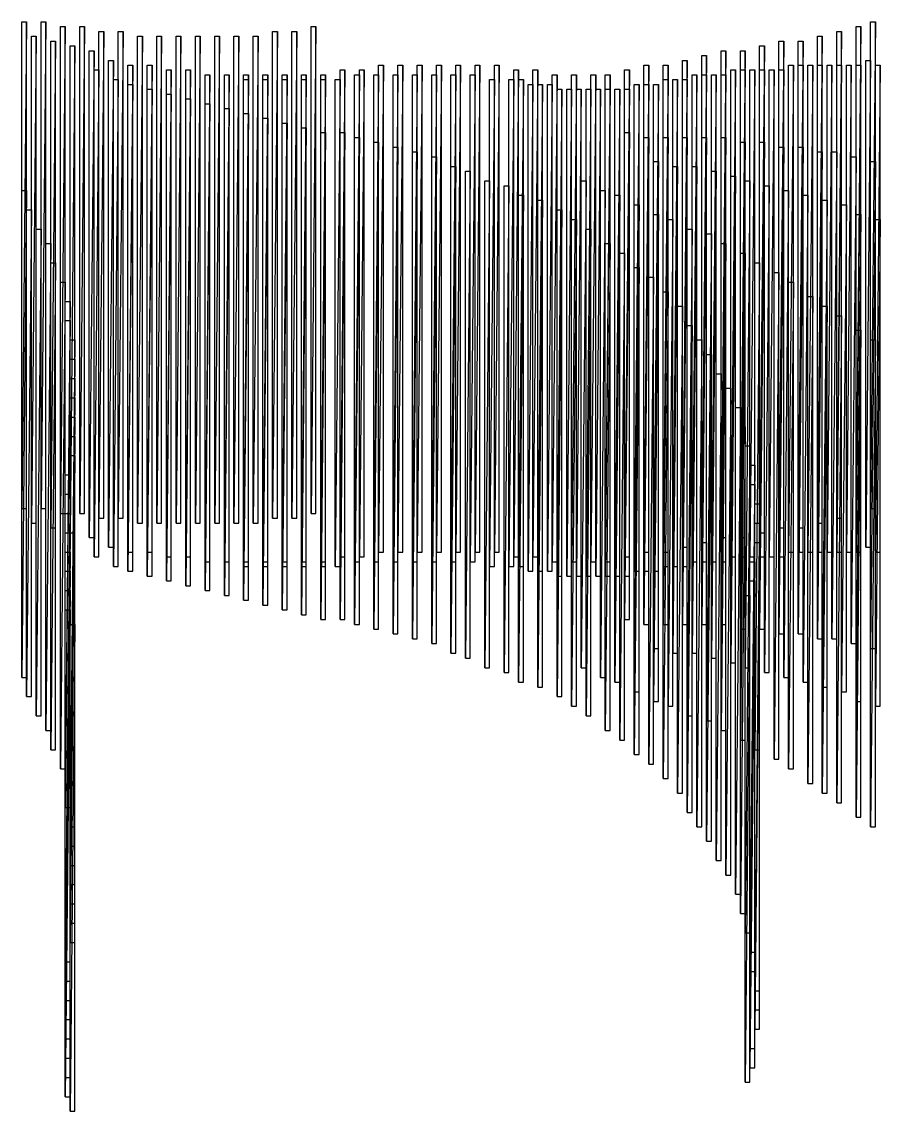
# Model space of a CAD drawing. Header units: metres. Extents: x -172 to 779, y -182 to 937.
# Drawn here: x 299 to 477, y 612 to 838 of the extents above; entities that cross this region are included whole.
import ezdxf

# ---------------------------------------------------------------- set-up
doc = ezdxf.new("R2010")
doc.units = ezdxf.units.M

msp = doc.modelspace()

# ---------------------------------------------------------------- linework, layer by layer
for points in [[(299, 737), (300, 737), (300, 838), (300.0001, 838.0001, 0.0001)], [(300, 838), (299, 737), (299, 838), (299.0001, 838.0001, 0.0001)], [(303, 737), (304, 737), (304, 838), (304.0001, 838.0001, 0.0001)], [(304, 838), (303, 737), (303, 838), (303.0001, 838.0001, 0.0001)], [(307, 736), (308, 736), (308, 837), (308.0001, 837.0001, 0.0001)], [(308, 837), (307, 736), (307, 837), (307.0001, 837.0001, 0.0001)], [(311, 736), (312, 736), (312, 837), (312.0001, 837.0001, 0.0001)], [(312, 837), (311, 736), (311, 837), (311.0001, 837.0001, 0.0001)], [(359, 736), (360, 736), (360, 837), (360.0001, 837.0001, 0.0001)], [(360, 837), (359, 736), (359, 837), (359.0001, 837.0001, 0.0001)], [(472, 736), (473, 736), (473, 837), (473.0001, 837.0001, 0.0001)], [(473, 837), (472, 736), (472, 837), (472.0001, 837.0001, 0.0001)], [(475, 737), (476, 737), (476, 838), (476.0001, 838.0001, 0.0001)], [(476, 838), (475, 737), (475, 838), (475.0001, 838.0001, 0.0001)], [(301, 734), (302, 734), (302, 835), (302.0001, 835.0001, 0.0001)], [(302, 835), (301, 734), (301, 835), (301.0001, 835.0001, 0.0001)], [(305, 733), (306, 733), (306, 834), (306.0001, 834.0001, 0.0001)], [(306, 834), (305, 733), (305, 834), (305.0001, 834.0001, 0.0001)], [(315, 735), (316, 735), (316, 836), (316.0001, 836.0001, 0.0001)], [(316, 836), (315, 735), (315, 836), (315.0001, 836.0001, 0.0001)], [(319, 735), (320, 735), (320, 836), (320.0001, 836.0001, 0.0001)], [(320, 836), (319, 735), (319, 836), (319.0001, 836.0001, 0.0001)], [(323, 734), (324, 734), (324, 835), (324.0001, 835.0001, 0.0001)], [(324, 835), (323, 734), (323, 835), (323.0001, 835.0001, 0.0001)], [(327, 734), (328, 734), (328, 835), (328.0001, 835.0001, 0.0001)], [(328, 835), (327, 734), (327, 835), (327.0001, 835.0001, 0.0001)], [(331, 734), (332, 734), (332, 835), (332.0001, 835.0001, 0.0001)], [(332, 835), (331, 734), (331, 835), (331.0001, 835.0001, 0.0001)], [(335, 734), (336, 734), (336, 835), (336.0001, 835.0001, 0.0001)], [(336, 835), (335, 734), (335, 835), (335.0001, 835.0001, 0.0001)], [(339, 734), (340, 734), (340, 835), (340.0001, 835.0001, 0.0001)], [(340, 835), (339, 734), (339, 835), (339.0001, 835.0001, 0.0001)], [(343, 734), (344, 734), (344, 835), (344.0001, 835.0001, 0.0001)], [(344, 835), (343, 734), (343, 835), (343.0001, 835.0001, 0.0001)], [(347, 734), (348, 734), (348, 835), (348.0001, 835.0001, 0.0001)], [(348, 835), (347, 734), (347, 835), (347.0001, 835.0001, 0.0001)], [(351, 735), (352, 735), (352, 836), (352.0001, 836.0001, 0.0001)], [(352, 836), (351, 735), (351, 836), (351.0001, 836.0001, 0.0001)], [(355, 735), (356, 735), (356, 836), (356.0001, 836.0001, 0.0001)], [(356, 836), (355, 735), (355, 836), (355.0001, 836.0001, 0.0001)], [(456, 733), (457, 733), (457, 834), (457.0001, 834.0001, 0.0001)], [(457, 834), (456, 733), (456, 834), (456.0001, 834.0001, 0.0001)], [(460, 733), (461, 733), (461, 834), (461.0001, 834.0001, 0.0001)], [(461, 834), (460, 733), (460, 834), (460.0001, 834.0001, 0.0001)], [(464, 734), (465, 734), (465, 835), (465.0001, 835.0001, 0.0001)], [(465, 835), (464, 734), (464, 835), (464.0001, 835.0001, 0.0001)], [(468, 735), (469, 735), (469, 836), (469.0001, 836.0001, 0.0001)], [(469, 836), (468, 735), (468, 836), (468.0001, 836.0001, 0.0001)], [(309, 732), (310, 732), (310, 833), (310.0001, 833.0001, 0.0001)], [(310, 833), (309, 732), (309, 833), (309.0001, 833.0001, 0.0001)], [(313, 731), (314, 731), (314, 832), (314.0001, 832.0001, 0.0001)], [(314, 832), (313, 731), (313, 832), (313.0001, 832.0001, 0.0001)], [(444, 731), (445, 731), (445, 832), (445.0001, 832.0001, 0.0001)], [(445, 832), (444, 731), (444, 832), (444.0001, 832.0001, 0.0001)], [(448, 731), (449, 731), (449, 832), (449.0001, 832.0001, 0.0001)], [(449, 832), (448, 731), (448, 832), (448.0001, 832.0001, 0.0001)], [(452, 732), (453, 732), (453, 833), (453.0001, 833.0001, 0.0001)], [(453, 833), (452, 732), (452, 833), (452.0001, 833.0001, 0.0001)], [(317, 729), (318, 729), (318, 830), (318.0001, 830.0001, 0.0001)], [(318, 830), (317, 729), (317, 830), (317.0001, 830.0001, 0.0001)], [(436, 729), (437, 729), (437, 830), (437.0001, 830.0001, 0.0001)], [(437, 830), (436, 729), (436, 830), (436.0001, 830.0001, 0.0001)], [(440, 730), (441, 730), (441, 831), (441.0001, 831.0001, 0.0001)], [(441, 831), (440, 730), (440, 831), (440.0001, 831.0001, 0.0001)], [(474, 729), (475, 729), (475, 830), (475.0001, 830.0001, 0.0001)], [(475, 830), (474, 729), (474, 830), (474.0001, 830.0001, 0.0001)], [(314, 727), (315, 727), (315, 828), (315.0001, 828.0001, 0.0001)], [(315, 828), (314, 727), (314, 828), (314.0001, 828.0001, 0.0001)], [(321, 728), (322, 728), (322, 829), (322.0001, 829.0001, 0.0001)], [(322, 829), (321, 728), (321, 829), (321.0001, 829.0001, 0.0001)], [(325, 728), (326, 728), (326, 829), (326.0001, 829.0001, 0.0001)], [(326, 829), (325, 728), (325, 829), (325.0001, 829.0001, 0.0001)], [(329, 727), (330, 727), (330, 828), (330.0001, 828.0001, 0.0001)], [(330, 828), (329, 727), (329, 828), (329.0001, 828.0001, 0.0001)], [(333, 727), (334, 727), (334, 828), (334.0001, 828.0001, 0.0001)], [(334, 828), (333, 727), (333, 828), (333.0001, 828.0001, 0.0001)], [(365, 727), (366, 727), (366, 828), (366.0001, 828.0001, 0.0001)], [(366, 828), (365, 727), (365, 828), (365.0001, 828.0001, 0.0001)], [(369, 727), (370, 727), (370, 828), (370.0001, 828.0001, 0.0001)], [(370, 828), (369, 727), (369, 828), (369.0001, 828.0001, 0.0001)], [(373, 728), (374, 728), (374, 829), (374.0001, 829.0001, 0.0001)], [(374, 829), (373, 728), (373, 829), (373.0001, 829.0001, 0.0001)], [(377, 728), (378, 728), (378, 829), (378.0001, 829.0001, 0.0001)], [(378, 829), (377, 728), (377, 829), (377.0001, 829.0001, 0.0001)], [(381, 728), (382, 728), (382, 829), (382.0001, 829.0001, 0.0001)], [(382, 829), (381, 728), (381, 829), (381.0001, 829.0001, 0.0001)], [(385, 728), (386, 728), (386, 829), (386.0001, 829.0001, 0.0001)], [(386, 829), (385, 728), (385, 829), (385.0001, 829.0001, 0.0001)], [(389, 728), (390, 728), (390, 829), (390.0001, 829.0001, 0.0001)], [(390, 829), (389, 728), (389, 829), (389.0001, 829.0001, 0.0001)], [(393, 728), (394, 728), (394, 829), (394.0001, 829.0001, 0.0001)], [(394, 829), (393, 728), (393, 829), (393.0001, 829.0001, 0.0001)], [(397, 728), (398, 728), (398, 829), (398.0001, 829.0001, 0.0001)], [(398, 829), (397, 728), (397, 829), (397.0001, 829.0001, 0.0001)], [(401, 727), (402, 727), (402, 828), (402.0001, 828.0001, 0.0001)], [(402, 828), (401, 727), (401, 828), (401.0001, 828.0001, 0.0001)], [(405, 727), (406, 727), (406, 828), (406.0001, 828.0001, 0.0001)], [(406, 828), (405, 727), (405, 828), (405.0001, 828.0001, 0.0001)], [(424, 727), (425, 727), (425, 828), (425.0001, 828.0001, 0.0001)], [(425, 828), (424, 727), (424, 828), (424.0001, 828.0001, 0.0001)], [(428, 728), (429, 728), (429, 829), (429.0001, 829.0001, 0.0001)], [(429, 829), (428, 728), (428, 829), (428.0001, 829.0001, 0.0001)], [(432, 728), (433, 728), (433, 829), (433.0001, 829.0001, 0.0001)], [(433, 829), (432, 728), (432, 829), (432.0001, 829.0001, 0.0001)], [(446, 727), (447, 727), (447, 828), (447.0001, 828.0001, 0.0001)], [(447, 828), (446, 727), (446, 828), (446.0001, 828.0001, 0.0001)], [(448, 727), (449, 727), (449, 828), (449.0001, 828.0001, 0.0001)], [(449, 828), (448, 727), (448, 828), (448.0001, 828.0001, 0.0001)], [(450, 727), (451, 727), (451, 828), (451.0001, 828.0001, 0.0001)], [(451, 828), (450, 727), (450, 828), (450.0001, 828.0001, 0.0001)], [(452, 727), (453, 727), (453, 828), (453.0001, 828.0001, 0.0001)], [(453, 828), (452, 727), (452, 828), (452.0001, 828.0001, 0.0001)], [(454, 727), (455, 727), (455, 828), (455.0001, 828.0001, 0.0001)], [(455, 828), (454, 727), (454, 828), (454.0001, 828.0001, 0.0001)], [(456, 727), (457, 727), (457, 828), (457.0001, 828.0001, 0.0001)], [(457, 828), (456, 727), (456, 828), (456.0001, 828.0001, 0.0001)], [(458, 728), (459, 728), (459, 829), (459.0001, 829.0001, 0.0001)], [(459, 829), (458, 728), (458, 829), (458.0001, 829.0001, 0.0001)], [(460, 728), (461, 728), (461, 829), (461.0001, 829.0001, 0.0001)], [(461, 829), (460, 728), (460, 829), (460.0001, 829.0001, 0.0001)], [(462, 728), (463, 728), (463, 829), (463.0001, 829.0001, 0.0001)], [(463, 829), (462, 728), (462, 829), (462.0001, 829.0001, 0.0001)], [(464, 728), (465, 728), (465, 829), (465.0001, 829.0001, 0.0001)], [(465, 829), (464, 728), (464, 829), (464.0001, 829.0001, 0.0001)], [(466, 728), (467, 728), (467, 829), (467.0001, 829.0001, 0.0001)], [(467, 829), (466, 728), (466, 829), (466.0001, 829.0001, 0.0001)], [(468, 728), (469, 728), (469, 829), (469.0001, 829.0001, 0.0001)], [(469, 829), (468, 728), (468, 829), (468.0001, 829.0001, 0.0001)], [(470, 728), (471, 728), (471, 829), (471.0001, 829.0001, 0.0001)], [(471, 829), (470, 728), (470, 829), (470.0001, 829.0001, 0.0001)], [(472, 728), (473, 728), (473, 829), (473.0001, 829.0001, 0.0001)], [(473, 829), (472, 728), (472, 829), (472.0001, 829.0001, 0.0001)], [(476, 728), (477, 728), (477, 829), (477.0001, 829.0001, 0.0001)], [(477, 829), (476, 728), (476, 829), (476.0001, 829.0001, 0.0001)], [(318, 725), (319, 725), (319, 826), (319.0001, 826.0001, 0.0001)], [(319, 826), (318, 725), (318, 826), (318.0001, 826.0001, 0.0001)], [(321, 724), (322, 724), (322, 825), (322.0001, 825.0001, 0.0001)], [(322, 825), (321, 724), (321, 825), (321.0001, 825.0001, 0.0001)], [(337, 726), (338, 726), (338, 827), (338.0001, 827.0001, 0.0001)], [(338, 827), (337, 726), (337, 827), (337.0001, 827.0001, 0.0001)], [(341, 726), (342, 726), (342, 827), (342.0001, 827.0001, 0.0001)], [(342, 827), (341, 726), (341, 827), (341.0001, 827.0001, 0.0001)], [(345, 726), (346, 726), (346, 827), (346.0001, 827.0001, 0.0001)], [(346, 827), (345, 726), (345, 827), (345.0001, 827.0001, 0.0001)], [(345, 725), (346, 725), (346, 826), (346.0001, 826.0001, 0.0001)], [(346, 826), (345, 725), (345, 826), (345.0001, 826.0001, 0.0001)], [(349, 726), (350, 726), (350, 827), (350.0001, 827.0001, 0.0001)], [(350, 827), (349, 726), (349, 827), (349.0001, 827.0001, 0.0001)], [(349, 725), (350, 725), (350, 826), (350.0001, 826.0001, 0.0001)], [(350, 826), (349, 725), (349, 826), (349.0001, 826.0001, 0.0001)], [(353, 726), (354, 726), (354, 827), (354.0001, 827.0001, 0.0001)], [(354, 827), (353, 726), (353, 827), (353.0001, 827.0001, 0.0001)], [(353, 725), (354, 725), (354, 826), (354.0001, 826.0001, 0.0001)], [(354, 826), (353, 725), (353, 826), (353.0001, 826.0001, 0.0001)], [(357, 726), (358, 726), (358, 827), (358.0001, 827.0001, 0.0001)], [(358, 827), (357, 726), (357, 827), (357.0001, 827.0001, 0.0001)], [(357, 725), (358, 725), (358, 826), (358.0001, 826.0001, 0.0001)], [(358, 826), (357, 725), (357, 826), (357.0001, 826.0001, 0.0001)], [(361, 726), (362, 726), (362, 827), (362.0001, 827.0001, 0.0001)], [(362, 827), (361, 726), (361, 827), (361.0001, 827.0001, 0.0001)], [(361, 725), (362, 725), (362, 826), (362.0001, 826.0001, 0.0001)], [(362, 826), (361, 725), (361, 826), (361.0001, 826.0001, 0.0001)], [(364, 725), (365, 725), (365, 826), (365.0001, 826.0001, 0.0001)], [(365, 826), (364, 725), (364, 826), (364.0001, 826.0001, 0.0001)], [(368, 726), (369, 726), (369, 827), (369.0001, 827.0001, 0.0001)], [(369, 827), (368, 726), (368, 827), (368.0001, 827.0001, 0.0001)], [(372, 726), (373, 726), (373, 827), (373.0001, 827.0001, 0.0001)], [(373, 827), (372, 726), (372, 827), (372.0001, 827.0001, 0.0001)], [(376, 726), (377, 726), (377, 827), (377.0001, 827.0001, 0.0001)], [(377, 827), (376, 726), (376, 827), (376.0001, 827.0001, 0.0001)], [(380, 726), (381, 726), (381, 827), (381.0001, 827.0001, 0.0001)], [(381, 827), (380, 726), (380, 827), (380.0001, 827.0001, 0.0001)], [(384, 726), (385, 726), (385, 827), (385.0001, 827.0001, 0.0001)], [(385, 827), (384, 726), (384, 827), (384.0001, 827.0001, 0.0001)], [(388, 726), (389, 726), (389, 827), (389.0001, 827.0001, 0.0001)], [(389, 827), (388, 726), (388, 827), (388.0001, 827.0001, 0.0001)], [(392, 726), (393, 726), (393, 827), (393.0001, 827.0001, 0.0001)], [(393, 827), (392, 726), (392, 827), (392.0001, 827.0001, 0.0001)], [(396, 725), (397, 725), (397, 826), (397.0001, 826.0001, 0.0001)], [(397, 826), (396, 725), (396, 826), (396.0001, 826.0001, 0.0001)], [(400, 725), (401, 725), (401, 826), (401.0001, 826.0001, 0.0001)], [(401, 826), (400, 725), (400, 826), (400.0001, 826.0001, 0.0001)], [(402, 725), (403, 725), (403, 826), (403.0001, 826.0001, 0.0001)], [(403, 826), (402, 725), (402, 826), (402.0001, 826.0001, 0.0001)], [(404, 724), (405, 724), (405, 825), (405.0001, 825.0001, 0.0001)], [(405, 825), (404, 724), (404, 825), (404.0001, 825.0001, 0.0001)], [(406, 724), (407, 724), (407, 825), (407.0001, 825.0001, 0.0001)], [(407, 825), (406, 724), (406, 825), (406.0001, 825.0001, 0.0001)], [(408, 724), (409, 724), (409, 825), (409.0001, 825.0001, 0.0001)], [(409, 825), (408, 724), (408, 825), (408.0001, 825.0001, 0.0001)], [(409, 726), (410, 726), (410, 827), (410.0001, 827.0001, 0.0001)], [(410, 827), (409, 726), (409, 827), (409.0001, 827.0001, 0.0001)], [(413, 726), (414, 726), (414, 827), (414.0001, 827.0001, 0.0001)], [(414, 827), (413, 726), (413, 827), (413.0001, 827.0001, 0.0001)], [(417, 726), (418, 726), (418, 827), (418.0001, 827.0001, 0.0001)], [(418, 827), (417, 726), (417, 827), (417.0001, 827.0001, 0.0001)], [(420, 726), (421, 726), (421, 827), (421.0001, 827.0001, 0.0001)], [(421, 827), (420, 726), (420, 827), (420.0001, 827.0001, 0.0001)], [(426, 724), (427, 724), (427, 825), (427.0001, 825.0001, 0.0001)], [(427, 825), (426, 724), (426, 825), (426.0001, 825.0001, 0.0001)], [(428, 724), (429, 724), (429, 825), (429.0001, 825.0001, 0.0001)], [(429, 825), (428, 724), (428, 825), (428.0001, 825.0001, 0.0001)], [(430, 724), (431, 724), (431, 825), (431.0001, 825.0001, 0.0001)], [(431, 825), (430, 724), (430, 825), (430.0001, 825.0001, 0.0001)], [(432, 725), (433, 725), (433, 826), (433.0001, 826.0001, 0.0001)], [(433, 826), (432, 725), (432, 826), (432.0001, 826.0001, 0.0001)], [(434, 725), (435, 725), (435, 826), (435.0001, 826.0001, 0.0001)], [(435, 826), (434, 725), (434, 826), (434.0001, 826.0001, 0.0001)], [(436, 725), (437, 725), (437, 826), (437.0001, 826.0001, 0.0001)], [(437, 826), (436, 725), (436, 826), (436.0001, 826.0001, 0.0001)], [(438, 726), (439, 726), (439, 827), (439.0001, 827.0001, 0.0001)], [(439, 827), (438, 726), (438, 827), (438.0001, 827.0001, 0.0001)], [(440, 726), (441, 726), (441, 827), (441.0001, 827.0001, 0.0001)], [(441, 827), (440, 726), (440, 827), (440.0001, 827.0001, 0.0001)], [(442, 726), (443, 726), (443, 827), (443.0001, 827.0001, 0.0001)], [(443, 827), (442, 726), (442, 827), (442.0001, 827.0001, 0.0001)], [(444, 726), (445, 726), (445, 827), (445.0001, 827.0001, 0.0001)], [(445, 827), (444, 726), (444, 827), (444.0001, 827.0001, 0.0001)], [(325, 723), (326, 723), (326, 824), (326.0001, 824.0001, 0.0001)], [(326, 824), (325, 723), (325, 824), (325.0001, 824.0001, 0.0001)], [(329, 722), (330, 722), (330, 823), (330.0001, 823.0001, 0.0001)], [(330, 823), (329, 722), (329, 823), (329.0001, 823.0001, 0.0001)], [(410, 723), (411, 723), (411, 824), (411.0001, 824.0001, 0.0001)], [(411, 824), (410, 723), (410, 824), (410.0001, 824.0001, 0.0001)], [(412, 723), (413, 723), (413, 824), (413.0001, 824.0001, 0.0001)], [(413, 824), (412, 723), (412, 824), (412.0001, 824.0001, 0.0001)], [(414, 723), (415, 723), (415, 824), (415.0001, 824.0001, 0.0001)], [(415, 824), (414, 723), (414, 824), (414.0001, 824.0001, 0.0001)], [(416, 723), (417, 723), (417, 824), (417.0001, 824.0001, 0.0001)], [(417, 824), (416, 723), (416, 824), (416.0001, 824.0001, 0.0001)], [(418, 723), (419, 723), (419, 824), (419.0001, 824.0001, 0.0001)], [(419, 824), (418, 723), (418, 824), (418.0001, 824.0001, 0.0001)], [(420, 723), (421, 723), (421, 824), (421.0001, 824.0001, 0.0001)], [(421, 824), (420, 723), (420, 824), (420.0001, 824.0001, 0.0001)], [(422, 723), (423, 723), (423, 824), (423.0001, 824.0001, 0.0001)], [(423, 824), (422, 723), (422, 824), (422.0001, 824.0001, 0.0001)], [(424, 723), (425, 723), (425, 824), (425.0001, 824.0001, 0.0001)], [(425, 824), (424, 723), (424, 824), (424.0001, 824.0001, 0.0001)], [(333, 721), (334, 721), (334, 822), (334.0001, 822.0001, 0.0001)], [(334, 822), (333, 721), (333, 822), (333.0001, 822.0001, 0.0001)], [(337, 720), (338, 720), (338, 821), (338.0001, 821.0001, 0.0001)], [(338, 821), (337, 720), (337, 821), (337.0001, 821.0001, 0.0001)], [(341, 719), (342, 719), (342, 820), (342.0001, 820.0001, 0.0001)], [(342, 820), (341, 719), (341, 820), (341.0001, 820.0001, 0.0001)], [(345, 718), (346, 718), (346, 819), (346.0001, 819.0001, 0.0001)], [(346, 819), (345, 718), (345, 819), (345.0001, 819.0001, 0.0001)], [(349, 717), (350, 717), (350, 818), (350.0001, 818.0001, 0.0001)], [(350, 818), (349, 717), (349, 818), (349.0001, 818.0001, 0.0001)], [(353, 716), (354, 716), (354, 817), (354.0001, 817.0001, 0.0001)], [(354, 817), (353, 716), (353, 817), (353.0001, 817.0001, 0.0001)], [(357, 715), (358, 715), (358, 816), (358.0001, 816.0001, 0.0001)], [(358, 816), (357, 715), (357, 816), (357.0001, 816.0001, 0.0001)], [(361, 714), (362, 714), (362, 815), (362.0001, 815.0001, 0.0001)], [(362, 815), (361, 714), (361, 815), (361.0001, 815.0001, 0.0001)], [(365, 714), (366, 714), (366, 815), (366.0001, 815.0001, 0.0001)], [(366, 815), (365, 714), (365, 815), (365.0001, 815.0001, 0.0001)], [(368, 713), (369, 713), (369, 814), (369.0001, 814.0001, 0.0001)], [(369, 814), (368, 713), (368, 814), (368.0001, 814.0001, 0.0001)], [(424, 714), (425, 714), (425, 815), (425.0001, 815.0001, 0.0001)], [(425, 815), (424, 714), (424, 815), (424.0001, 815.0001, 0.0001)], [(428, 713), (429, 713), (429, 814), (429.0001, 814.0001, 0.0001)], [(429, 814), (428, 713), (428, 814), (428.0001, 814.0001, 0.0001)], [(432, 713), (433, 713), (433, 814), (433.0001, 814.0001, 0.0001)], [(433, 814), (432, 713), (432, 814), (432.0001, 814.0001, 0.0001)], [(436, 713), (437, 713), (437, 814), (437.0001, 814.0001, 0.0001)], [(437, 814), (436, 713), (436, 814), (436.0001, 814.0001, 0.0001)], [(440, 713), (441, 713), (441, 814), (441.0001, 814.0001, 0.0001)], [(441, 814), (440, 713), (440, 814), (440.0001, 814.0001, 0.0001)], [(444, 713), (445, 713), (445, 814), (445.0001, 814.0001, 0.0001)], [(445, 814), (444, 713), (444, 814), (444.0001, 814.0001, 0.0001)], [(372, 712), (373, 712), (373, 813), (373.0001, 813.0001, 0.0001)], [(373, 813), (372, 712), (372, 813), (372.0001, 813.0001, 0.0001)], [(376, 711), (377, 711), (377, 812), (377.0001, 812.0001, 0.0001)], [(377, 812), (376, 711), (376, 812), (376.0001, 812.0001, 0.0001)], [(448, 712), (449, 712), (449, 813), (449.0001, 813.0001, 0.0001)], [(449, 813), (448, 712), (448, 813), (448.0001, 813.0001, 0.0001)], [(452, 712), (453, 712), (453, 813), (453.0001, 813.0001, 0.0001)], [(453, 813), (452, 712), (452, 813), (452.0001, 813.0001, 0.0001)], [(456, 711), (457, 711), (457, 812), (457.0001, 812.0001, 0.0001)], [(457, 812), (456, 711), (456, 812), (456.0001, 812.0001, 0.0001)], [(460, 711), (461, 711), (461, 812), (461.0001, 812.0001, 0.0001)], [(461, 812), (460, 711), (460, 812), (460.0001, 812.0001, 0.0001)], [(380, 710), (381, 710), (381, 811), (381.0001, 811.0001, 0.0001)], [(381, 811), (380, 710), (380, 811), (380.0001, 811.0001, 0.0001)], [(384, 709), (385, 709), (385, 810), (385.0001, 810.0001, 0.0001)], [(385, 810), (384, 709), (384, 810), (384.0001, 810.0001, 0.0001)], [(464, 710), (465, 710), (465, 811), (465.0001, 811.0001, 0.0001)], [(465, 811), (464, 710), (464, 811), (464.0001, 811.0001, 0.0001)], [(467, 710), (468, 710), (468, 811), (468.0001, 811.0001, 0.0001)], [(468, 811), (467, 710), (467, 811), (467.0001, 811.0001, 0.0001)], [(471, 709), (472, 709), (472, 810), (472.0001, 810.0001, 0.0001)], [(472, 810), (471, 709), (471, 810), (471.0001, 810.0001, 0.0001)], [(388, 707), (389, 707), (389, 808), (389.0001, 808.0001, 0.0001)], [(389, 808), (388, 707), (388, 808), (388.0001, 808.0001, 0.0001)], [(391, 706), (392, 706), (392, 807), (392.0001, 807.0001, 0.0001)], [(392, 807), (391, 706), (391, 807), (391.0001, 807.0001, 0.0001)], [(430, 708), (431, 708), (431, 809), (431.0001, 809.0001, 0.0001)], [(431, 809), (430, 708), (430, 809), (430.0001, 809.0001, 0.0001)], [(434, 707), (435, 707), (435, 808), (435.0001, 808.0001, 0.0001)], [(435, 808), (434, 707), (434, 808), (434.0001, 808.0001, 0.0001)], [(438, 707), (439, 707), (439, 808), (439.0001, 808.0001, 0.0001)], [(439, 808), (438, 707), (438, 808), (438.0001, 808.0001, 0.0001)], [(442, 706), (443, 706), (443, 807), (443.0001, 807.0001, 0.0001)], [(443, 807), (442, 706), (442, 807), (442.0001, 807.0001, 0.0001)], [(475, 708), (476, 708), (476, 809), (476.0001, 809.0001, 0.0001)], [(476, 809), (475, 708), (475, 809), (475.0001, 809.0001, 0.0001)], [(395, 704), (396, 704), (396, 805), (396.0001, 805.0001, 0.0001)], [(396, 805), (395, 704), (395, 805), (395.0001, 805.0001, 0.0001)], [(415, 704), (416, 704), (416, 805), (416.0001, 805.0001, 0.0001)], [(416, 805), (415, 704), (415, 805), (415.0001, 805.0001, 0.0001)], [(446, 705), (447, 705), (447, 806), (447.0001, 806.0001, 0.0001)], [(447, 806), (446, 705), (446, 806), (446.0001, 806.0001, 0.0001)], [(449, 704), (450, 704), (450, 805), (450.0001, 805.0001, 0.0001)], [(450, 805), (449, 704), (449, 805), (449.0001, 805.0001, 0.0001)], [(299, 702), (300, 702), (300, 803), (300.0001, 803.0001, 0.0001)], [(300, 803), (299, 702), (299, 803), (299.0001, 803.0001, 0.0001)], [(399, 703), (400, 703), (400, 804), (400.0001, 804.0001, 0.0001)], [(400, 804), (399, 703), (399, 804), (399.0001, 804.0001, 0.0001)], [(419, 702), (420, 702), (420, 803), (420.0001, 803.0001, 0.0001)], [(420, 803), (419, 702), (419, 803), (419.0001, 803.0001, 0.0001)], [(453, 703), (454, 703), (454, 804), (454.0001, 804.0001, 0.0001)], [(454, 804), (453, 703), (453, 804), (453.0001, 804.0001, 0.0001)], [(457, 702), (458, 702), (458, 803), (458.0001, 803.0001, 0.0001)], [(458, 803), (457, 702), (457, 803), (457.0001, 803.0001, 0.0001)], [(402, 701), (403, 701), (403, 802), (403.0001, 802.0001, 0.0001)], [(403, 802), (402, 701), (402, 802), (402.0001, 802.0001, 0.0001)], [(406, 700), (407, 700), (407, 801), (407.0001, 801.0001, 0.0001)], [(407, 801), (406, 700), (406, 801), (406.0001, 801.0001, 0.0001)], [(422, 701), (423, 701), (423, 802), (423.0001, 802.0001, 0.0001)], [(423, 802), (422, 701), (422, 802), (422.0001, 802.0001, 0.0001)], [(461, 701), (462, 701), (462, 802), (462.0001, 802.0001, 0.0001)], [(462, 802), (461, 701), (461, 802), (461.0001, 802.0001, 0.0001)], [(465, 700), (466, 700), (466, 801), (466.0001, 801.0001, 0.0001)], [(466, 801), (465, 700), (465, 801), (465.0001, 801.0001, 0.0001)], [(300, 698), (301, 698), (301, 799), (301.0001, 799.0001, 0.0001)], [(301, 799), (300, 698), (300, 799), (300.0001, 799.0001, 0.0001)], [(410, 698), (411, 698), (411, 799), (411.0001, 799.0001, 0.0001)], [(411, 799), (410, 698), (410, 799), (410.0001, 799.0001, 0.0001)], [(426, 699), (427, 699), (427, 800), (427.0001, 800.0001, 0.0001)], [(427, 800), (426, 699), (426, 800), (426.0001, 800.0001, 0.0001)], [(430, 697), (431, 697), (431, 798), (431.0001, 798.0001, 0.0001)], [(431, 798), (430, 697), (430, 798), (430.0001, 798.0001, 0.0001)], [(469, 699), (470, 699), (470, 800), (470.0001, 800.0001, 0.0001)], [(470, 800), (469, 699), (469, 800), (469.0001, 800.0001, 0.0001)], [(472, 697), (473, 697), (473, 798), (473.0001, 798.0001, 0.0001)], [(473, 798), (472, 697), (472, 798), (472.0001, 798.0001, 0.0001)], [(413, 696), (414, 696), (414, 797), (414.0001, 797.0001, 0.0001)], [(414, 797), (413, 696), (413, 797), (413.0001, 797.0001, 0.0001)], [(433, 696), (434, 696), (434, 797), (434.0001, 797.0001, 0.0001)], [(434, 797), (433, 696), (433, 797), (433.0001, 797.0001, 0.0001)], [(476, 696), (477, 696), (477, 797), (477.0001, 797.0001, 0.0001)], [(477, 797), (476, 696), (476, 797), (476.0001, 797.0001, 0.0001)], [(302, 694), (303, 694), (303, 795), (303.0001, 795.0001, 0.0001)], [(303, 795), (302, 694), (302, 795), (302.0001, 795.0001, 0.0001)], [(416, 694), (417, 694), (417, 795), (417.0001, 795.0001, 0.0001)], [(417, 795), (416, 694), (416, 795), (416.0001, 795.0001, 0.0001)], [(437, 694), (438, 694), (438, 795), (438.0001, 795.0001, 0.0001)], [(438, 795), (437, 694), (437, 795), (437.0001, 795.0001, 0.0001)], [(441, 693), (442, 693), (442, 794), (442.0001, 794.0001, 0.0001)], [(442, 794), (441, 693), (441, 794), (441.0001, 794.0001, 0.0001)], [(304, 691), (305, 691), (305, 792), (305.0001, 792.0001, 0.0001)], [(305, 792), (304, 691), (304, 792), (304.0001, 792.0001, 0.0001)], [(420, 691), (421, 691), (421, 792), (421.0001, 792.0001, 0.0001)], [(421, 792), (420, 691), (420, 792), (420.0001, 792.0001, 0.0001)], [(444, 691), (445, 691), (445, 792), (445.0001, 792.0001, 0.0001)], [(445, 792), (444, 691), (444, 792), (444.0001, 792.0001, 0.0001)], [(423, 689), (424, 689), (424, 790), (424.0001, 790.0001, 0.0001)], [(424, 790), (423, 689), (423, 790), (423.0001, 790.0001, 0.0001)], [(448, 689), (449, 689), (449, 790), (449.0001, 790.0001, 0.0001)], [(449, 790), (448, 689), (448, 790), (448.0001, 790.0001, 0.0001)], [(305, 687), (306, 687), (306, 788), (306.0001, 788.0001, 0.0001)], [(306, 788), (305, 687), (305, 788), (305.0001, 788.0001, 0.0001)], [(426, 686), (427, 686), (427, 787), (427.0001, 787.0001, 0.0001)], [(427, 787), (426, 686), (426, 787), (426.0001, 787.0001, 0.0001)], [(451, 687), (452, 687), (452, 788), (452.0001, 788.0001, 0.0001)], [(452, 788), (451, 687), (451, 788), (451.0001, 788.0001, 0.0001)], [(429, 684), (430, 684), (430, 785), (430.0001, 785.0001, 0.0001)], [(430, 785), (429, 684), (429, 785), (429.0001, 785.0001, 0.0001)], [(455, 685), (456, 685), (456, 786), (456.0001, 786.0001, 0.0001)], [(456, 786), (455, 685), (455, 786), (455.0001, 786.0001, 0.0001)], [(307, 683), (308, 683), (308, 784), (308.0001, 784.0001, 0.0001)], [(308, 784), (307, 683), (307, 784), (307.0001, 784.0001, 0.0001)], [(432, 681), (433, 681), (433, 782), (433.0001, 782.0001, 0.0001)], [(433, 782), (432, 681), (432, 782), (432.0001, 782.0001, 0.0001)], [(458, 683), (459, 683), (459, 784), (459.0001, 784.0001, 0.0001)], [(459, 784), (458, 683), (458, 784), (458.0001, 784.0001, 0.0001)], [(308, 679), (309, 679), (309, 780), (309.0001, 780.0001, 0.0001)], [(309, 780), (308, 679), (308, 780), (308.0001, 780.0001, 0.0001)], [(462, 680), (463, 680), (463, 781), (463.0001, 781.0001, 0.0001)], [(463, 781), (462, 680), (462, 781), (462.0001, 781.0001, 0.0001)], [(435, 678), (436, 678), (436, 779), (436.0001, 779.0001, 0.0001)], [(436, 779), (435, 678), (435, 779), (435.0001, 779.0001, 0.0001)], [(465, 678), (466, 678), (466, 779), (466.0001, 779.0001, 0.0001)], [(466, 779), (465, 678), (465, 779), (465.0001, 779.0001, 0.0001)], [(308, 675), (309, 675), (309, 776), (309.0001, 776.0001, 0.0001)], [(309, 776), (308, 675), (308, 776), (308.0001, 776.0001, 0.0001)], [(468, 676), (469, 676), (469, 777), (469.0001, 777.0001, 0.0001)], [(469, 777), (468, 676), (468, 777), (468.0001, 777.0001, 0.0001)], [(437, 674), (438, 674), (438, 775), (438.0001, 775.0001, 0.0001)], [(438, 775), (437, 674), (437, 775), (437.0001, 775.0001, 0.0001)], [(472, 673), (473, 673), (473, 774), (473.0001, 774.0001, 0.0001)], [(473, 774), (472, 673), (472, 774), (472.0001, 774.0001, 0.0001)], [(309, 671), (310, 671), (310, 772), (310.0001, 772.0001, 0.0001)], [(310, 772), (309, 671), (309, 772), (309.0001, 772.0001, 0.0001)], [(439, 671), (440, 671), (440, 772), (440.0001, 772.0001, 0.0001)], [(440, 772), (439, 671), (439, 772), (439.0001, 772.0001, 0.0001)], [(475, 671), (476, 671), (476, 772), (476.0001, 772.0001, 0.0001)], [(476, 772), (475, 671), (475, 772), (475.0001, 772.0001, 0.0001)], [(441, 668), (442, 668), (442, 769), (442.0001, 769.0001, 0.0001)], [(442, 769), (441, 668), (441, 769), (441.0001, 769.0001, 0.0001)], [(309, 667), (310, 667), (310, 768), (310.0001, 768.0001, 0.0001)], [(310, 768), (309, 667), (309, 768), (309.0001, 768.0001, 0.0001)], [(309, 663), (310, 663), (310, 764), (310.0001, 764.0001, 0.0001)], [(310, 764), (309, 663), (309, 764), (309.0001, 764.0001, 0.0001)], [(443, 664), (444, 664), (444, 765), (444.0001, 765.0001, 0.0001)], [(444, 765), (443, 664), (443, 765), (443.0001, 765.0001, 0.0001)], [(445, 661), (446, 661), (446, 762), (446.0001, 762.0001, 0.0001)], [(446, 762), (445, 661), (445, 762), (445.0001, 762.0001, 0.0001)], [(309, 659), (310, 659), (310, 760), (310.0001, 760.0001, 0.0001)], [(310, 760), (309, 659), (309, 760), (309.0001, 760.0001, 0.0001)], [(447, 657), (448, 657), (448, 758), (448.0001, 758.0001, 0.0001)], [(448, 758), (447, 657), (447, 758), (447.0001, 758.0001, 0.0001)], [(309, 655), (310, 655), (310, 756), (310.0001, 756.0001, 0.0001)], [(310, 756), (309, 655), (309, 756), (309.0001, 756.0001, 0.0001)], [(448, 653), (449, 653), (449, 754), (449.0001, 754.0001, 0.0001)], [(449, 754), (448, 653), (448, 754), (448.0001, 754.0001, 0.0001)], [(309, 651), (310, 651), (310, 752), (310.0001, 752.0001, 0.0001)], [(310, 752), (309, 651), (309, 752), (309.0001, 752.0001, 0.0001)], [(449, 649), (450, 649), (450, 750), (450.0001, 750.0001, 0.0001)], [(450, 750), (449, 649), (449, 750), (449.0001, 750.0001, 0.0001)], [(309, 647), (310, 647), (310, 748), (310.0001, 748.0001, 0.0001)], [(310, 748), (309, 647), (309, 748), (309.0001, 748.0001, 0.0001)], [(450, 645), (451, 645), (451, 746), (451.0001, 746.0001, 0.0001)], [(451, 746), (450, 645), (450, 746), (450.0001, 746.0001, 0.0001)], [(308, 643), (309, 643), (309, 744), (309.0001, 744.0001, 0.0001)], [(309, 744), (308, 643), (308, 744), (308.0001, 744.0001, 0.0001)], [(450, 641), (451, 641), (451, 742), (451.0001, 742.0001, 0.0001)], [(451, 742), (450, 641), (450, 742), (450.0001, 742.0001, 0.0001)], [(308, 639), (309, 639), (309, 740), (309.0001, 740.0001, 0.0001)], [(309, 740), (308, 639), (308, 740), (308.0001, 740.0001, 0.0001)], [(451, 637), (452, 637), (452, 738), (452.0001, 738.0001, 0.0001)], [(452, 738), (451, 637), (451, 738), (451.0001, 738.0001, 0.0001)], [(308, 635), (309, 635), (309, 736), (309.0001, 736.0001, 0.0001)], [(309, 736), (308, 635), (308, 736), (308.0001, 736.0001, 0.0001)], [(451, 633), (452, 633), (452, 734), (452.0001, 734.0001, 0.0001)], [(452, 734), (451, 633), (451, 734), (451.0001, 734.0001, 0.0001)], [(308, 631), (309, 631), (309, 732), (309.0001, 732.0001, 0.0001)], [(309, 732), (308, 631), (308, 732), (308.0001, 732.0001, 0.0001)], [(451, 629), (452, 629), (452, 730), (452.0001, 730.0001, 0.0001)], [(452, 730), (451, 629), (451, 730), (451.0001, 730.0001, 0.0001)], [(308, 627), (309, 627), (309, 728), (309.0001, 728.0001, 0.0001)], [(309, 728), (308, 627), (308, 728), (308.0001, 728.0001, 0.0001)], [(450, 625), (451, 625), (451, 726), (451.0001, 726.0001, 0.0001)], [(451, 726), (450, 625), (450, 726), (450.0001, 726.0001, 0.0001)], [(308, 623), (309, 623), (309, 724), (309.0001, 724.0001, 0.0001)], [(309, 724), (308, 623), (308, 724), (308.0001, 724.0001, 0.0001)], [(450, 621), (451, 621), (451, 722), (451.0001, 722.0001, 0.0001)], [(451, 722), (450, 621), (450, 722), (450.0001, 722.0001, 0.0001)], [(308, 619), (309, 619), (309, 720), (309.0001, 720.0001, 0.0001)], [(309, 720), (308, 619), (308, 720), (308.0001, 720.0001, 0.0001)], [(449, 618), (450, 618), (450, 719), (450.0001, 719.0001, 0.0001)], [(450, 719), (449, 618), (449, 719), (449.0001, 719.0001, 0.0001)], [(308, 615), (309, 615), (309, 716), (309.0001, 716.0001, 0.0001)], [(309, 716), (308, 615), (308, 716), (308.0001, 716.0001, 0.0001)], [(309, 612), (310, 612), (310, 713), (310.0001, 713.0001, 0.0001)], [(310, 713), (309, 612), (309, 713), (309.0001, 713.0001, 0.0001)]]:
    msp.add_3dface(points)

doc.saveas('drawing.dxf')
